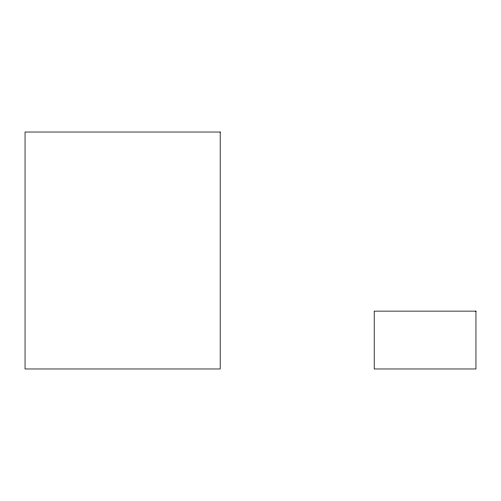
<?xml version="1.0" encoding="UTF-8"?>
<svg xmlns="http://www.w3.org/2000/svg" width="501" height="501" viewBox="0 0 501 501"><rect width="100%" height="100%" fill="white"/><g stroke="black" fill="none" stroke-linecap="round" stroke-linejoin="round"><path stroke-width="0.75" d="M220.183 132.026L25.05 132.026L25.05 368.974L220.183 368.974L220.183 132.026M475.95 311.134L374.203 311.134L374.203 368.974L475.95 368.974L475.95 311.134"/></g></svg>
